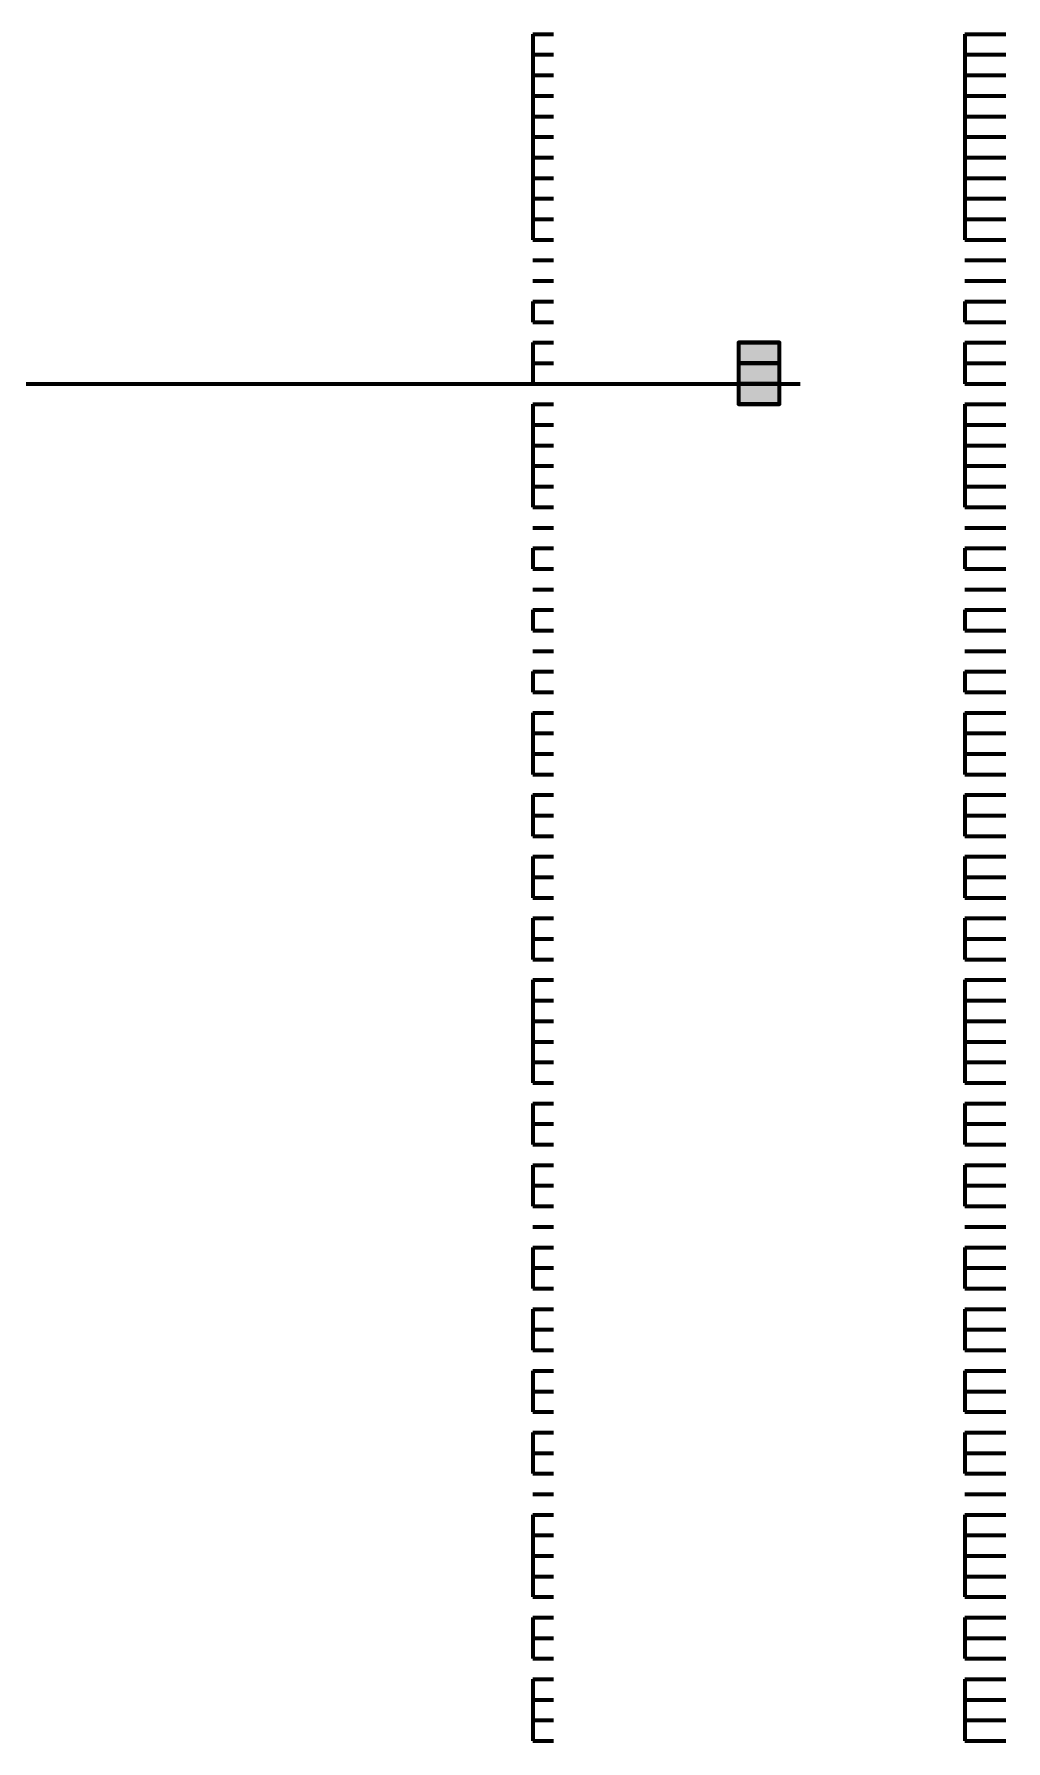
# Model space of a CAD drawing. Header units: inches. Extents: x 16 to 776, y 37 to 575.
# Drawn here: x 630.96 to 638.83, y 345.5 to 359.33 of the extents above; entities that cross this region are included whole.
import ezdxf

# ---------------------------------------------------------------- set-up
doc = ezdxf.new("R2010")
doc.units = ezdxf.units.IN
doc.header["$MEASUREMENT"] = 0
doc.layers.add('H', color=7, linetype='CONTINUOUS', lineweight=100)
doc.layers.add('P', color=250, linetype='CONTINUOUS', lineweight=100)

msp = doc.modelspace()

# ---------------------------------------------------------------- hatches: boundary and pattern name
at = {"layer": 'H', "linetype": 'Continuous'}
for points in [[(636.833, 356.833), (637, 356.833), (636.667, 356.833)], [(637, 356.833), (636.667, 356.833), (637, 356.667)], [(636.667, 356.833), (637, 356.667), (636.667, 356.667)], [(637, 356.667), (636.667, 356.667), (637, 356.5)], [(636.667, 356.667), (637, 356.5), (636.667, 356.5)], [(637, 356.5), (636.667, 356.5), (637, 356.333)], [(636.667, 356.5), (637, 356.333), (636.667, 356.333)], [(637, 356.333), (636.667, 356.333), (636.833, 356.333)]]:
    msp.add_hatch(color=0, dxfattribs=at).paths.add_polyline_path(points)

# ---------------------------------------------------------------- linework, layer by layer
at = {"layer": 'P', "color": 0, "linetype": 'Continuous'}
for points in [[(635, 359.333), (635, 359.333)], [(635, 359.333), (635.167, 359.333)], [(635, 359.333), (635, 359.333)], [(635, 359.333), (635, 359.333)], [(635, 359.333), (635.167, 359.333)], [(635, 359.333), (635.167, 359.333)], [(635, 359.333), (635, 359.333)], [(635, 359.333), (635, 359.167)], [(635, 359.333), (635.167, 359.333)], [(635, 359.333), (635, 359.333)], [(638.5, 359.333), (638.667, 359.333)], [(638.5, 359.333), (638.5, 359.333)], [(638.5, 359.333), (638.667, 359.333)], [(638.5, 359.333), (638.667, 359.333)], [(638.5, 359.333), (638.5, 359.167)], [(638.5, 359.333), (638.667, 359.333)], [(638.667, 359.333), (638.833, 359.333)], [(638.667, 359.333), (638.833, 359.333)], [(638.667, 359.333), (638.833, 359.333)], [(638.667, 359.333), (638.833, 359.333)], [(635, 359.167), (635, 359.167)], [(635, 359.167), (635.167, 359.167)], [(635, 359.167), (635, 359)], [(635, 359.167), (635.167, 359.167)], [(635, 359.167), (635, 359.167)], [(638.5, 359.167), (638.667, 359.167)], [(638.5, 359.167), (638.5, 359)], [(638.5, 359.167), (638.667, 359.167)], [(638.667, 359.167), (638.833, 359.167)], [(638.667, 359.167), (638.833, 359.167)], [(635, 359), (635, 359)], [(635, 359), (635.167, 359)], [(635, 359), (635, 359)], [(635, 359), (635.167, 359)], [(635, 359), (635.167, 359)], [(635, 359), (635, 359)], [(635, 359), (635, 358.833)], [(635, 359), (635.167, 359)], [(635, 359), (635, 359)], [(638.5, 359), (638.667, 359)], [(638.5, 359), (638.667, 359)], [(638.5, 359), (638.667, 359)], [(638.5, 359), (638.5, 358.833)], [(638.5, 359), (638.667, 359)], [(638.667, 359), (638.833, 359)], [(638.667, 359), (638.833, 359)], [(638.667, 359), (638.833, 359)], [(638.667, 359), (638.833, 359)], [(635, 358.833), (635, 358.833)], [(635, 358.833), (635.167, 358.833)], [(635, 358.833), (635, 358.667)], [(635, 358.833), (635.167, 358.833)], [(635, 358.833), (635, 358.833)], [(638.5, 358.833), (638.667, 358.833)], [(638.5, 358.833), (638.5, 358.667)], [(638.5, 358.833), (638.667, 358.833)], [(638.667, 358.833), (638.833, 358.833)], [(638.667, 358.833), (638.833, 358.833)], [(635, 358.667), (635, 358.667)], [(635, 358.667), (635.167, 358.667)], [(635, 358.667), (635, 358.5)], [(635, 358.667), (635.167, 358.667)], [(635, 358.667), (635, 358.667)], [(638.5, 358.667), (638.667, 358.667)], [(638.5, 358.667), (638.5, 358.5)], [(638.5, 358.667), (638.667, 358.667)], [(638.667, 358.667), (638.833, 358.667)], [(638.667, 358.667), (638.833, 358.667)], [(635, 358.5), (635, 358.5)], [(635, 358.5), (635.167, 358.5)], [(635, 358.5), (635, 358.5)], [(635, 358.5), (635.167, 358.5)], [(635, 358.5), (635.167, 358.5)], [(635, 358.5), (635, 358.5)], [(635, 358.5), (635, 358.333)], [(635, 358.5), (635.167, 358.5)], [(635, 358.5), (635, 358.5)], [(638.5, 358.5), (638.667, 358.5)], [(638.5, 358.5), (638.667, 358.5)], [(638.5, 358.5), (638.667, 358.5)], [(638.5, 358.5), (638.5, 358.333)], [(638.5, 358.5), (638.667, 358.5)], [(638.667, 358.5), (638.833, 358.5)], [(638.667, 358.5), (638.833, 358.5)], [(638.667, 358.5), (638.833, 358.5)], [(638.667, 358.5), (638.833, 358.5)], [(635, 358.333), (635, 358.333)], [(635, 358.333), (635.167, 358.333)], [(635, 358.333), (635, 358.167)], [(635, 358.333), (635.167, 358.333)], [(635, 358.333), (635, 358.333)], [(638.5, 358.333), (638.667, 358.333)], [(638.5, 358.333), (638.5, 358.167)], [(638.5, 358.333), (638.667, 358.333)], [(638.667, 358.333), (638.833, 358.333)], [(638.667, 358.333), (638.833, 358.333)], [(635, 358.167), (635, 358.167)], [(635, 358.167), (635.167, 358.167)], [(635, 358.167), (635, 358)], [(635, 358.167), (635.167, 358.167)], [(635, 358.167), (635, 358.167)], [(638.5, 358.167), (638.667, 358.167)], [(638.5, 358.167), (638.5, 358)], [(638.5, 358.167), (638.667, 358.167)], [(638.667, 358.167), (638.833, 358.167)], [(638.667, 358.167), (638.833, 358.167)], [(635, 358), (635, 358)], [(635, 358), (635.167, 358)], [(635, 358), (635, 358)], [(635, 358), (635.167, 358)], [(635, 358), (635.167, 358)], [(635, 358), (635, 358)], [(635, 358), (635, 357.833)], [(635, 358), (635.167, 358)], [(635, 358), (635, 358)], [(638.5, 358), (638.667, 358)], [(638.5, 358), (638.667, 358)], [(638.5, 358), (638.667, 358)], [(638.5, 358), (638.5, 357.833)], [(638.5, 358), (638.667, 358)], [(638.667, 358), (638.833, 358)], [(638.667, 358), (638.833, 358)], [(638.667, 358), (638.833, 358)], [(638.667, 358), (638.833, 358)], [(635, 357.833), (635, 357.833)], [(635, 357.833), (635.167, 357.833)], [(635, 357.833), (635, 357.667)], [(635, 357.833), (635.167, 357.833)], [(635, 357.833), (635, 357.833)], [(638.5, 357.833), (638.667, 357.833)], [(638.5, 357.833), (638.5, 357.667)], [(638.5, 357.833), (638.667, 357.833)], [(638.667, 357.833), (638.833, 357.833)], [(638.667, 357.833), (638.833, 357.833)], [(635, 357.667), (635, 357.667)], [(635, 357.667), (635.167, 357.667)], [(635, 357.667), (635, 357.667)], [(635, 357.667), (635, 357.667)], [(635, 357.667), (635.167, 357.667)], [(635, 357.667), (635.167, 357.667)], [(635, 357.667), (635, 357.667)], [(635, 357.667), (635.167, 357.667)], [(635, 357.667), (635, 357.667)], [(635, 357.667), (635.167, 357.667)], [(635, 357.667), (635, 357.667)], [(638.5, 357.667), (638.667, 357.667)], [(638.5, 357.667), (638.5, 357.667)], [(638.5, 357.667), (638.667, 357.667)], [(638.5, 357.667), (638.667, 357.667)], [(638.5, 357.667), (638.667, 357.667)], [(638.5, 357.667), (638.667, 357.667)], [(638.667, 357.667), (638.833, 357.667)], [(638.667, 357.667), (638.833, 357.667)], [(638.667, 357.667), (638.833, 357.667)], [(638.667, 357.667), (638.833, 357.667)], [(638.667, 357.667), (638.833, 357.667)], [(635, 357.5), (635, 357.5)], [(635, 357.5), (635.167, 357.5)], [(635, 357.5), (635, 357.5)], [(635, 357.5), (635.167, 357.5)], [(635, 357.5), (635.167, 357.5)], [(635, 357.5), (635, 357.5)], [(635, 357.5), (635.167, 357.5)], [(635, 357.5), (635, 357.5)], [(638.5, 357.5), (638.667, 357.5)], [(638.5, 357.5), (638.667, 357.5)], [(638.5, 357.5), (638.667, 357.5)], [(638.5, 357.5), (638.667, 357.5)], [(638.667, 357.5), (638.833, 357.5)], [(638.667, 357.5), (638.833, 357.5)], [(638.667, 357.5), (638.833, 357.5)], [(638.667, 357.5), (638.833, 357.5)], [(635, 357.333), (635, 357.333)], [(635, 357.333), (635.167, 357.333)], [(635, 357.333), (635, 357.333)], [(635, 357.333), (635.167, 357.333)], [(635, 357.333), (635.167, 357.333)], [(635, 357.333), (635, 357.333)], [(638.5, 357.333), (638.667, 357.333)], [(638.5, 357.333), (638.667, 357.333)], [(638.5, 357.333), (638.667, 357.333)], [(638.667, 357.333), (638.833, 357.333)], [(638.667, 357.333), (638.833, 357.333)], [(638.667, 357.333), (638.833, 357.333)], [(635, 357.167), (635, 357.167)], [(635, 357.167), (635.167, 357.167)], [(635, 357.167), (635, 357.167)], [(635, 357.167), (635, 357.167)], [(635, 357.167), (635.167, 357.167)], [(635, 357.167), (635.167, 357.167)], [(635, 357.167), (635, 357.167)], [(635, 357.167), (635, 357)], [(635, 357.167), (635.167, 357.167)], [(635, 357.167), (635, 357.167)], [(638.5, 357.167), (638.667, 357.167)], [(638.5, 357.167), (638.5, 357.167)], [(638.5, 357.167), (638.667, 357.167)], [(638.5, 357.167), (638.667, 357.167)], [(638.5, 357.167), (638.5, 357)], [(638.5, 357.167), (638.667, 357.167)], [(638.667, 357.167), (638.833, 357.167)], [(638.667, 357.167), (638.833, 357.167)], [(638.667, 357.167), (638.833, 357.167)], [(638.667, 357.167), (638.833, 357.167)], [(635, 357), (635, 357)], [(635, 357), (635.167, 357)], [(635, 357), (635.167, 357)], [(635, 357), (635, 357)], [(638.5, 357), (638.667, 357)], [(638.5, 357), (638.667, 357)], [(638.667, 357), (638.833, 357)], [(638.667, 357), (638.833, 357)], [(635, 356.833), (635, 356.833)], [(635, 356.833), (635.167, 356.833)], [(635, 356.833), (635, 356.833)], [(635, 356.833), (635, 356.833)], [(635, 356.833), (635.167, 356.833)], [(635, 356.833), (635.167, 356.833)], [(635, 356.833), (635, 356.833)], [(635, 356.833), (635, 356.667)], [(635, 356.833), (635.167, 356.833)], [(635, 356.833), (635, 356.833)], [(637, 356.833), (636.833, 356.833), (636.667, 356.833), (637, 356.833), (637, 356.833)], [(637, 356.833), (636.667, 356.833), (636.667, 356.833), (637, 356.833), (637, 356.833)], [(637, 356.833), (636.667, 356.833), (636.667, 356.833), (637, 356.833), (637, 356.833)], [(637, 356.833), (636.667, 356.833), (636.667, 356.667), (637, 356.667), (637, 356.833)], [(637, 356.833), (636.833, 356.833), (636.667, 356.833)], [(636.833, 356.833), (637, 356.833), (636.833, 356.833), (636.833, 356.833)], [(637, 356.5), (637, 356.667), (637, 356.833)], [(638.5, 356.833), (638.667, 356.833)], [(638.5, 356.833), (638.5, 356.833)], [(638.5, 356.833), (638.667, 356.833)], [(638.5, 356.833), (638.667, 356.833)], [(638.5, 356.833), (638.5, 356.667)], [(638.5, 356.833), (638.667, 356.833)], [(638.667, 356.833), (638.833, 356.833)], [(638.667, 356.833), (638.833, 356.833)], [(638.667, 356.833), (638.833, 356.833)], [(638.667, 356.833), (638.833, 356.833)], [(635, 356.667), (635, 356.667)], [(635, 356.667), (635.167, 356.667)], [(635, 356.667), (635, 356.5)], [(635, 356.667), (635.167, 356.667)], [(635, 356.667), (635, 356.667)], [(637, 356.667), (636.667, 356.667), (636.667, 356.667), (637, 356.667), (637, 356.667)], [(637, 356.667), (636.667, 356.667), (636.667, 356.5), (637, 356.5), (637, 356.667)], [(636.667, 356.667), (636.667, 356.5), (636.667, 356.333)], [(638.5, 356.667), (638.667, 356.667)], [(638.5, 356.667), (638.5, 356.5)], [(638.5, 356.667), (638.667, 356.667)], [(638.667, 356.667), (638.833, 356.667)], [(638.667, 356.667), (638.833, 356.667)], [(615.5, 356.5), (636.833, 356.5)], [(635, 356.5), (635, 356.5)], [(635, 356.5), (635.167, 356.5)], [(635, 356.5), (635.167, 356.5)], [(635, 356.5), (635, 356.5)], [(637, 356.5), (636.667, 356.5), (636.667, 356.5), (637, 356.5), (637, 356.5)], [(637, 356.5), (636.667, 356.5), (636.667, 356.333), (637, 356.333), (637, 356.5)], [(637, 356.5), (637.167, 356.5)], [(638.5, 356.5), (638.667, 356.5)], [(638.5, 356.5), (638.667, 356.5)], [(638.667, 356.5), (638.833, 356.5)], [(638.667, 356.5), (638.833, 356.5)], [(635, 356.333), (635, 356.333)], [(635, 356.333), (635.167, 356.333)], [(635, 356.333), (635, 356.333)], [(635, 356.333), (635, 356.333)], [(635, 356.333), (635.167, 356.333)], [(635, 356.333), (635.167, 356.333)], [(635, 356.333), (635, 356.333)], [(635, 356.333), (635, 356.167)], [(635, 356.333), (635.167, 356.333)], [(635, 356.333), (635, 356.333)], [(637, 356.333), (636.667, 356.333), (636.667, 356.333), (637, 356.333), (637, 356.333)], [(637, 356.333), (636.667, 356.333), (636.667, 356.333), (637, 356.333), (637, 356.333)], [(637, 356.333), (636.667, 356.333), (636.667, 356.333), (637, 356.333), (637, 356.333)], [(637, 356.333), (636.667, 356.333), (636.667, 356.333), (637, 356.333), (637, 356.333)], [(637, 356.333), (636.667, 356.333), (636.667, 356.333), (637, 356.333), (637, 356.333)], [(637, 356.333), (636.667, 356.333), (636.667, 356.333), (637, 356.333), (637, 356.333)], [(637, 356.333), (636.667, 356.333), (636.833, 356.333), (636.833, 356.333), (637, 356.333)], [(636.667, 356.333), (636.667, 356.333), (636.833, 356.333)], [(637, 356.333), (637, 356.333), (637, 356.333)], [(638.5, 356.333), (638.667, 356.333)], [(638.5, 356.333), (638.5, 356.333)], [(638.5, 356.333), (638.667, 356.333)], [(638.5, 356.333), (638.667, 356.333)], [(638.5, 356.333), (638.5, 356.167)], [(638.5, 356.333), (638.667, 356.333)], [(638.667, 356.333), (638.833, 356.333)], [(638.667, 356.333), (638.833, 356.333)], [(638.667, 356.333), (638.833, 356.333)], [(638.667, 356.333), (638.833, 356.333)], [(635, 356.167), (635, 356.167)], [(635, 356.167), (635.167, 356.167)], [(635, 356.167), (635, 356)], [(635, 356.167), (635.167, 356.167)], [(635, 356.167), (635, 356.167)], [(638.5, 356.167), (638.667, 356.167)], [(638.5, 356.167), (638.5, 356)], [(638.5, 356.167), (638.667, 356.167)], [(638.667, 356.167), (638.833, 356.167)], [(638.667, 356.167), (638.833, 356.167)], [(635, 356), (635, 356)], [(635, 356), (635.167, 356)], [(635, 356), (635, 356)], [(635, 356), (635.167, 356)], [(635, 356), (635.167, 356)], [(635, 356), (635, 356)], [(635, 356), (635, 355.833)], [(635, 356), (635.167, 356)], [(635, 356), (635, 356)], [(638.5, 356), (638.667, 356)], [(638.5, 356), (638.667, 356)], [(638.5, 356), (638.667, 356)], [(638.5, 356), (638.5, 355.833)], [(638.5, 356), (638.667, 356)], [(638.667, 356), (638.833, 356)], [(638.667, 356), (638.833, 356)], [(638.667, 356), (638.833, 356)], [(638.667, 356), (638.833, 356)], [(635, 355.833), (635, 355.833)], [(635, 355.833), (635.167, 355.833)], [(635, 355.833), (635, 355.667)], [(635, 355.833), (635.167, 355.833)], [(635, 355.833), (635, 355.833)], [(638.5, 355.833), (638.667, 355.833)], [(638.5, 355.833), (638.5, 355.667)], [(638.5, 355.833), (638.667, 355.833)], [(638.667, 355.833), (638.833, 355.833)], [(638.667, 355.833), (638.833, 355.833)], [(635, 355.667), (635, 355.667)], [(635, 355.667), (635.167, 355.667)], [(635, 355.667), (635, 355.5)], [(635, 355.667), (635.167, 355.667)], [(635, 355.667), (635, 355.667)], [(638.5, 355.667), (638.667, 355.667)], [(638.5, 355.667), (638.5, 355.5)], [(638.5, 355.667), (638.667, 355.667)], [(638.667, 355.667), (638.833, 355.667)], [(638.667, 355.667), (638.833, 355.667)], [(635, 355.5), (635, 355.5)], [(635, 355.5), (635.167, 355.5)], [(635, 355.5), (635, 355.5)], [(635, 355.5), (635, 355.5)], [(635, 355.5), (635.167, 355.5)], [(635, 355.5), (635.167, 355.5)], [(635, 355.5), (635, 355.5)], [(635, 355.5), (635.167, 355.5)], [(635, 355.5), (635, 355.5)], [(635, 355.5), (635.167, 355.5)], [(635, 355.5), (635, 355.5)], [(638.5, 355.5), (638.667, 355.5)], [(638.5, 355.5), (638.5, 355.5)], [(638.5, 355.5), (638.667, 355.5)], [(638.5, 355.5), (638.667, 355.5)], [(638.5, 355.5), (638.667, 355.5)], [(638.5, 355.5), (638.667, 355.5)], [(638.667, 355.5), (638.833, 355.5)], [(638.667, 355.5), (638.833, 355.5)], [(638.667, 355.5), (638.833, 355.5)], [(638.667, 355.5), (638.833, 355.5)], [(638.667, 355.5), (638.833, 355.5)], [(635, 355.333), (635, 355.333)], [(635, 355.333), (635.167, 355.333)], [(635, 355.333), (635, 355.333)], [(635, 355.333), (635.167, 355.333)], [(635, 355.333), (635.167, 355.333)], [(635, 355.333), (635, 355.333)], [(638.5, 355.333), (638.667, 355.333)], [(638.5, 355.333), (638.667, 355.333)], [(638.5, 355.333), (638.667, 355.333)], [(638.667, 355.333), (638.833, 355.333)], [(638.667, 355.333), (638.833, 355.333)], [(638.667, 355.333), (638.833, 355.333)], [(635, 355.167), (635, 355.167)], [(635, 355.167), (635.167, 355.167)], [(635, 355.167), (635, 355)], [(635, 355.167), (635.167, 355.167)], [(635, 355.167), (635, 355.167)], [(638.5, 355.167), (638.667, 355.167)], [(638.5, 355.167), (638.5, 355)], [(638.5, 355.167), (638.667, 355.167)], [(638.667, 355.167), (638.833, 355.167)], [(638.667, 355.167), (638.833, 355.167)], [(635, 355), (635, 355)], [(635, 355), (635.167, 355)], [(635, 355), (635, 355)], [(635, 355), (635, 355)], [(635, 355), (635.167, 355)], [(635, 355), (635.167, 355)], [(635, 355), (635, 355)], [(635, 355), (635.167, 355)], [(635, 355), (635, 355)], [(635, 355), (635.167, 355)], [(635, 355), (635, 355)], [(638.5, 355), (638.667, 355)], [(638.5, 355), (638.5, 355)], [(638.5, 355), (638.667, 355)], [(638.5, 355), (638.667, 355)], [(638.5, 355), (638.667, 355)], [(638.5, 355), (638.667, 355)], [(638.667, 355), (638.833, 355)], [(638.667, 355), (638.833, 355)], [(638.667, 355), (638.833, 355)], [(638.667, 355), (638.833, 355)], [(638.667, 355), (638.833, 355)], [(635, 354.833), (635, 354.833)], [(635, 354.833), (635.167, 354.833)], [(635, 354.833), (635, 354.833)], [(635, 354.833), (635.167, 354.833)], [(635, 354.833), (635.167, 354.833)], [(635, 354.833), (635, 354.833)], [(638.5, 354.833), (638.667, 354.833)], [(638.5, 354.833), (638.667, 354.833)], [(638.5, 354.833), (638.667, 354.833)], [(638.667, 354.833), (638.833, 354.833)], [(638.667, 354.833), (638.833, 354.833)], [(638.667, 354.833), (638.833, 354.833)], [(635, 354.667), (635, 354.667)], [(635, 354.667), (635.167, 354.667)], [(635, 354.667), (635, 354.667)], [(635, 354.667), (635, 354.667)], [(635, 354.667), (635.167, 354.667)], [(635, 354.667), (635.167, 354.667)], [(635, 354.667), (635, 354.667)], [(635, 354.667), (635, 354.5)], [(635, 354.667), (635.167, 354.667)], [(635, 354.667), (635, 354.667)], [(638.5, 354.667), (638.667, 354.667)], [(638.5, 354.667), (638.5, 354.667)], [(638.5, 354.667), (638.667, 354.667)], [(638.5, 354.667), (638.667, 354.667)], [(638.5, 354.667), (638.5, 354.5)], [(638.5, 354.667), (638.667, 354.667)], [(638.667, 354.667), (638.833, 354.667)], [(638.667, 354.667), (638.833, 354.667)], [(638.667, 354.667), (638.833, 354.667)], [(638.667, 354.667), (638.833, 354.667)], [(635, 354.5), (635, 354.5)], [(635, 354.5), (635.167, 354.5)], [(635, 354.5), (635.167, 354.5)], [(635, 354.5), (635, 354.5)], [(635, 354.5), (635.167, 354.5)], [(635, 354.5), (635, 354.5)], [(638.5, 354.5), (638.667, 354.5)], [(638.5, 354.5), (638.667, 354.5)], [(638.5, 354.5), (638.667, 354.5)], [(638.667, 354.5), (638.833, 354.5)], [(638.667, 354.5), (638.833, 354.5)], [(638.667, 354.5), (638.833, 354.5)], [(635, 354.333), (635, 354.333)], [(635, 354.333), (635.167, 354.333)], [(635, 354.333), (635, 354.333)], [(635, 354.333), (635.167, 354.333)], [(635, 354.333), (635.167, 354.333)], [(635, 354.333), (635, 354.333)], [(638.5, 354.333), (638.667, 354.333)], [(638.5, 354.333), (638.667, 354.333)], [(638.5, 354.333), (638.667, 354.333)], [(638.667, 354.333), (638.833, 354.333)], [(638.667, 354.333), (638.833, 354.333)], [(638.667, 354.333), (638.833, 354.333)], [(635, 354.167), (635, 354.167)], [(635, 354.167), (635.167, 354.167)], [(635, 354.167), (635, 354.167)], [(635, 354.167), (635, 354.167)], [(635, 354.167), (635.167, 354.167)], [(635, 354.167), (635.167, 354.167)], [(635, 354.167), (635, 354.167)], [(635, 354.167), (635, 354)], [(635, 354.167), (635.167, 354.167)], [(635, 354.167), (635, 354.167)], [(638.5, 354.167), (638.667, 354.167)], [(638.5, 354.167), (638.5, 354.167)], [(638.5, 354.167), (638.667, 354.167)], [(638.5, 354.167), (638.667, 354.167)], [(638.5, 354.167), (638.5, 354)], [(638.5, 354.167), (638.667, 354.167)], [(638.667, 354.167), (638.833, 354.167)], [(638.667, 354.167), (638.833, 354.167)], [(638.667, 354.167), (638.833, 354.167)], [(638.667, 354.167), (638.833, 354.167)], [(635, 354), (635, 354)], [(635, 354), (635.167, 354)], [(635, 354), (635.167, 354)], [(635, 354), (635, 354)], [(635, 354), (635.167, 354)], [(635, 354), (635, 354)], [(638.5, 354), (638.667, 354)], [(638.5, 354), (638.667, 354)], [(638.5, 354), (638.667, 354)], [(638.667, 354), (638.833, 354)], [(638.667, 354), (638.833, 354)], [(638.667, 354), (638.833, 354)], [(635, 353.833), (635, 353.833)], [(635, 353.833), (635.167, 353.833)], [(635, 353.833), (635, 353.833)], [(635, 353.833), (635.167, 353.833)], [(635, 353.833), (635, 353.833)], [(635, 353.833), (635.167, 353.833)], [(635, 353.833), (635.167, 353.833)], [(635, 353.833), (635, 353.833)], [(635, 353.833), (635, 353.667)], [(635, 353.833), (635.167, 353.833)], [(635, 353.833), (635, 353.833)], [(638.5, 353.833), (638.667, 353.833)], [(638.5, 353.833), (638.667, 353.833)], [(638.5, 353.833), (638.667, 353.833)], [(638.5, 353.833), (638.667, 353.833)], [(638.5, 353.833), (638.5, 353.667)], [(638.5, 353.833), (638.667, 353.833)], [(638.667, 353.833), (638.833, 353.833)], [(638.667, 353.833), (638.833, 353.833)], [(638.667, 353.833), (638.833, 353.833)], [(638.667, 353.833), (638.833, 353.833)], [(638.667, 353.833), (638.833, 353.833)], [(635, 353.667), (635, 353.667)], [(635, 353.667), (635.167, 353.667)], [(635, 353.667), (635, 353.5)], [(635, 353.667), (635.167, 353.667)], [(635, 353.667), (635, 353.667)], [(638.5, 353.667), (638.667, 353.667)], [(638.5, 353.667), (638.5, 353.5)], [(638.5, 353.667), (638.667, 353.667)], [(638.667, 353.667), (638.833, 353.667)], [(638.667, 353.667), (638.833, 353.667)], [(635, 353.5), (635, 353.5)], [(635, 353.5), (635.167, 353.5)], [(635, 353.5), (635, 353.333)], [(635, 353.5), (635.167, 353.5)], [(635, 353.5), (635, 353.5)], [(638.5, 353.5), (638.667, 353.5)], [(638.5, 353.5), (638.5, 353.333)], [(638.5, 353.5), (638.667, 353.5)], [(638.667, 353.5), (638.833, 353.5)], [(638.667, 353.5), (638.833, 353.5)], [(635, 353.333), (635, 353.333)], [(635, 353.333), (635.167, 353.333)], [(635, 353.333), (635, 353.333)], [(635, 353.333), (635, 353.333)], [(635, 353.333), (635.167, 353.333)], [(635, 353.333), (635.167, 353.333)], [(635, 353.333), (635, 353.333)], [(635, 353.333), (635.167, 353.333)], [(635, 353.333), (635, 353.333)], [(638.5, 353.333), (638.667, 353.333)], [(638.5, 353.333), (638.5, 353.333)], [(638.5, 353.333), (638.667, 353.333)], [(638.5, 353.333), (638.667, 353.333)], [(638.5, 353.333), (638.667, 353.333)], [(638.667, 353.333), (638.833, 353.333)], [(638.667, 353.333), (638.833, 353.333)], [(638.667, 353.333), (638.833, 353.333)], [(638.667, 353.333), (638.833, 353.333)], [(635, 353.167), (635, 353.167)], [(635, 353.167), (635.167, 353.167)], [(635, 353.167), (635, 353)], [(635, 353.167), (635.167, 353.167)], [(635, 353.167), (635, 353.167)], [(638.5, 353.167), (638.667, 353.167)], [(638.5, 353.167), (638.5, 353)], [(638.5, 353.167), (638.667, 353.167)], [(638.667, 353.167), (638.833, 353.167)], [(638.667, 353.167), (638.833, 353.167)], [(635, 353), (635, 353)], [(635, 353), (635.167, 353)], [(635, 353), (635, 353)], [(635, 353), (635, 353)], [(635, 353), (635.167, 353)], [(635, 353), (635.167, 353)], [(635, 353), (635, 353)], [(635, 353), (635, 352.833)], [(635, 353), (635.167, 353)], [(635, 353), (635, 353)], [(638.5, 353), (638.667, 353)], [(638.5, 353), (638.5, 353)], [(638.5, 353), (638.667, 353)], [(638.5, 353), (638.667, 353)], [(638.5, 353), (638.5, 352.833)], [(638.5, 353), (638.667, 353)], [(638.667, 353), (638.833, 353)], [(638.667, 353), (638.833, 353)], [(638.667, 353), (638.833, 353)], [(638.667, 353), (638.833, 353)], [(635, 352.833), (635, 352.833)], [(635, 352.833), (635.167, 352.833)], [(635, 352.833), (635.167, 352.833)], [(635, 352.833), (635, 352.833)], [(638.5, 352.833), (638.667, 352.833)], [(638.5, 352.833), (638.667, 352.833)], [(638.667, 352.833), (638.833, 352.833)], [(638.667, 352.833), (638.833, 352.833)], [(635, 352.667), (635, 352.667)], [(635, 352.667), (635.167, 352.667)], [(635, 352.667), (635, 352.5)], [(635, 352.667), (635.167, 352.667)], [(635, 352.667), (635, 352.667)], [(638.5, 352.667), (638.667, 352.667)], [(638.5, 352.667), (638.5, 352.5)], [(638.5, 352.667), (638.667, 352.667)], [(638.667, 352.667), (638.833, 352.667)], [(638.667, 352.667), (638.833, 352.667)], [(635, 352.5), (635, 352.5)], [(635, 352.5), (635.167, 352.5)], [(635, 352.5), (635, 352.5)], [(635, 352.5), (635, 352.5)], [(635, 352.5), (635.167, 352.5)], [(635, 352.5), (635.167, 352.5)], [(635, 352.5), (635, 352.5)], [(635, 352.5), (635, 352.333)], [(635, 352.5), (635.167, 352.5)], [(635, 352.5), (635, 352.5)], [(638.5, 352.5), (638.667, 352.5)], [(638.5, 352.5), (638.5, 352.5)], [(638.5, 352.5), (638.667, 352.5)], [(638.5, 352.5), (638.667, 352.5)], [(638.5, 352.5), (638.5, 352.333)], [(638.5, 352.5), (638.667, 352.5)], [(638.667, 352.5), (638.833, 352.5)], [(638.667, 352.5), (638.833, 352.5)], [(638.667, 352.5), (638.833, 352.5)], [(638.667, 352.5), (638.833, 352.5)], [(635, 352.333), (635, 352.333)], [(635, 352.333), (635.167, 352.333)], [(635, 352.333), (635.167, 352.333)], [(635, 352.333), (635, 352.333)], [(638.5, 352.333), (638.667, 352.333)], [(638.5, 352.333), (638.667, 352.333)], [(638.667, 352.333), (638.833, 352.333)], [(638.667, 352.333), (638.833, 352.333)], [(635, 352.167), (635, 352.167)], [(635, 352.167), (635.167, 352.167)], [(635, 352.167), (635, 352)], [(635, 352.167), (635.167, 352.167)], [(635, 352.167), (635, 352.167)], [(638.5, 352.167), (638.667, 352.167)], [(638.5, 352.167), (638.5, 352)], [(638.5, 352.167), (638.667, 352.167)], [(638.667, 352.167), (638.833, 352.167)], [(638.667, 352.167), (638.833, 352.167)], [(635, 352), (635, 352)], [(635, 352), (635.167, 352)], [(635, 352), (635, 352)], [(635, 352), (635, 352)], [(635, 352), (635.167, 352)], [(635, 352), (635.167, 352)], [(635, 352), (635, 352)], [(635, 352), (635, 351.833)], [(635, 352), (635.167, 352)], [(635, 352), (635, 352)], [(638.5, 352), (638.667, 352)], [(638.5, 352), (638.5, 352)], [(638.5, 352), (638.667, 352)], [(638.5, 352), (638.667, 352)], [(638.5, 352), (638.5, 351.833)], [(638.5, 352), (638.667, 352)], [(638.667, 352), (638.833, 352)], [(638.667, 352), (638.833, 352)], [(638.667, 352), (638.833, 352)], [(638.667, 352), (638.833, 352)], [(635, 351.833), (635, 351.833)], [(635, 351.833), (635.167, 351.833)], [(635, 351.833), (635.167, 351.833)], [(635, 351.833), (635, 351.833)], [(638.5, 351.833), (638.667, 351.833)], [(638.5, 351.833), (638.667, 351.833)], [(638.667, 351.833), (638.833, 351.833)], [(638.667, 351.833), (638.833, 351.833)], [(635, 351.667), (635, 351.667)], [(635, 351.667), (635.167, 351.667)], [(635, 351.667), (635, 351.667)], [(635, 351.667), (635, 351.667)], [(635, 351.667), (635.167, 351.667)], [(635, 351.667), (635.167, 351.667)], [(635, 351.667), (635, 351.667)], [(635, 351.667), (635, 351.5)], [(635, 351.667), (635.167, 351.667)], [(635, 351.667), (635, 351.667)], [(638.5, 351.667), (638.667, 351.667)], [(638.5, 351.667), (638.5, 351.667)], [(638.5, 351.667), (638.667, 351.667)], [(638.5, 351.667), (638.667, 351.667)], [(638.5, 351.667), (638.5, 351.5)], [(638.5, 351.667), (638.667, 351.667)], [(638.667, 351.667), (638.833, 351.667)], [(638.667, 351.667), (638.833, 351.667)], [(638.667, 351.667), (638.833, 351.667)], [(638.667, 351.667), (638.833, 351.667)], [(635, 351.5), (635, 351.5)], [(635, 351.5), (635.167, 351.5)], [(635, 351.5), (635, 351.333)], [(635, 351.5), (635.167, 351.5)], [(635, 351.5), (635, 351.5)], [(638.5, 351.5), (638.667, 351.5)], [(638.5, 351.5), (638.5, 351.333)], [(638.5, 351.5), (638.667, 351.5)], [(638.667, 351.5), (638.833, 351.5)], [(638.667, 351.5), (638.833, 351.5)], [(635, 351.333), (635, 351.333)], [(635, 351.333), (635.167, 351.333)], [(635, 351.333), (635, 351.167)], [(635, 351.333), (635.167, 351.333)], [(635, 351.333), (635, 351.333)], [(638.5, 351.333), (638.667, 351.333)], [(638.5, 351.333), (638.5, 351.167)], [(638.5, 351.333), (638.667, 351.333)], [(638.667, 351.333), (638.833, 351.333)], [(638.667, 351.333), (638.833, 351.333)], [(635, 351.167), (635, 351.167)], [(635, 351.167), (635.167, 351.167)], [(635, 351.167), (635, 351.167)], [(635, 351.167), (635.167, 351.167)], [(635, 351.167), (635.167, 351.167)], [(635, 351.167), (635, 351.167)], [(635, 351.167), (635, 351)], [(635, 351.167), (635.167, 351.167)], [(635, 351.167), (635, 351.167)], [(638.5, 351.167), (638.667, 351.167)], [(638.5, 351.167), (638.667, 351.167)], [(638.5, 351.167), (638.667, 351.167)], [(638.5, 351.167), (638.5, 351)], [(638.5, 351.167), (638.667, 351.167)], [(638.667, 351.167), (638.833, 351.167)], [(638.667, 351.167), (638.833, 351.167)], [(638.667, 351.167), (638.833, 351.167)], [(638.667, 351.167), (638.833, 351.167)], [(635, 351), (635, 351)], [(635, 351), (635.167, 351)], [(635, 351), (635, 350.833)], [(635, 351), (635.167, 351)], [(635, 351), (635, 351)], [(638.5, 351), (638.667, 351)], [(638.5, 351), (638.5, 350.833)], [(638.5, 351), (638.667, 351)], [(638.667, 351), (638.833, 351)], [(638.667, 351), (638.833, 351)], [(635, 350.833), (635, 350.833)], [(635, 350.833), (635.167, 350.833)], [(635, 350.833), (635, 350.833)], [(635, 350.833), (635, 350.833)], [(635, 350.833), (635.167, 350.833)], [(635, 350.833), (635.167, 350.833)], [(635, 350.833), (635, 350.833)], [(635, 350.833), (635.167, 350.833)], [(635, 350.833), (635, 350.833)], [(638.5, 350.833), (638.667, 350.833)], [(638.5, 350.833), (638.5, 350.833)], [(638.5, 350.833), (638.667, 350.833)], [(638.5, 350.833), (638.667, 350.833)], [(638.5, 350.833), (638.667, 350.833)], [(638.667, 350.833), (638.833, 350.833)], [(638.667, 350.833), (638.833, 350.833)], [(638.667, 350.833), (638.833, 350.833)], [(638.667, 350.833), (638.833, 350.833)], [(635, 350.667), (635, 350.667)], [(635, 350.667), (635.167, 350.667)], [(635, 350.667), (635, 350.5)], [(635, 350.667), (635.167, 350.667)], [(635, 350.667), (635, 350.667)], [(638.5, 350.667), (638.667, 350.667)], [(638.5, 350.667), (638.5, 350.5)], [(638.5, 350.667), (638.667, 350.667)], [(638.667, 350.667), (638.833, 350.667)], [(638.667, 350.667), (638.833, 350.667)], [(635, 350.5), (635, 350.5)], [(635, 350.5), (635.167, 350.5)], [(635, 350.5), (635, 350.333)], [(635, 350.5), (635.167, 350.5)], [(635, 350.5), (635, 350.5)], [(638.5, 350.5), (638.667, 350.5)], [(638.5, 350.5), (638.5, 350.333)], [(638.5, 350.5), (638.667, 350.5)], [(638.667, 350.5), (638.833, 350.5)], [(638.667, 350.5), (638.833, 350.5)], [(635, 350.333), (635, 350.333)], [(635, 350.333), (635.167, 350.333)], [(635, 350.333), (635, 350.333)], [(635, 350.333), (635, 350.333)], [(635, 350.333), (635.167, 350.333)], [(635, 350.333), (635.167, 350.333)], [(635, 350.333), (635, 350.333)], [(635, 350.333), (635.167, 350.333)], [(635, 350.333), (635, 350.333)], [(638.5, 350.333), (638.667, 350.333)], [(638.5, 350.333), (638.5, 350.333)], [(638.5, 350.333), (638.667, 350.333)], [(638.5, 350.333), (638.667, 350.333)], [(638.5, 350.333), (638.667, 350.333)], [(638.667, 350.333), (638.833, 350.333)], [(638.667, 350.333), (638.833, 350.333)], [(638.667, 350.333), (638.833, 350.333)], [(638.667, 350.333), (638.833, 350.333)], [(635, 350.167), (635, 350.167)], [(635, 350.167), (635.167, 350.167)], [(635, 350.167), (635, 350)], [(635, 350.167), (635.167, 350.167)], [(635, 350.167), (635, 350.167)], [(638.5, 350.167), (638.667, 350.167)], [(638.5, 350.167), (638.5, 350)], [(638.5, 350.167), (638.667, 350.167)], [(638.667, 350.167), (638.833, 350.167)], [(638.667, 350.167), (638.833, 350.167)], [(635, 350), (635, 350)], [(635, 350), (635.167, 350)], [(635, 350), (635, 350)], [(635, 350), (635, 350)], [(635, 350), (635.167, 350)], [(635, 350), (635.167, 350)], [(635, 350), (635, 350)], [(635, 350), (635, 349.833)], [(635, 350), (635.167, 350)], [(635, 350), (635, 350)], [(638.5, 350), (638.667, 350)], [(638.5, 350), (638.5, 350)], [(638.5, 350), (638.667, 350)], [(638.5, 350), (638.667, 350)], [(638.5, 350), (638.5, 349.833)], [(638.5, 350), (638.667, 350)], [(638.667, 350), (638.833, 350)], [(638.667, 350), (638.833, 350)], [(638.667, 350), (638.833, 350)], [(638.667, 350), (638.833, 350)], [(635, 349.833), (635, 349.833)], [(635, 349.833), (635.167, 349.833)], [(635, 349.833), (635.167, 349.833)], [(635, 349.833), (635, 349.833)], [(635, 349.833), (635.167, 349.833)], [(635, 349.833), (635, 349.833)], [(638.5, 349.833), (638.667, 349.833)], [(638.5, 349.833), (638.667, 349.833)], [(638.5, 349.833), (638.667, 349.833)], [(638.667, 349.833), (638.833, 349.833)], [(638.667, 349.833), (638.833, 349.833)], [(638.667, 349.833), (638.833, 349.833)], [(635, 349.667), (635, 349.667)], [(635, 349.667), (635.167, 349.667)], [(635, 349.667), (635, 349.667)], [(635, 349.667), (635.167, 349.667)], [(635, 349.667), (635.167, 349.667)], [(635, 349.667), (635, 349.667)], [(638.5, 349.667), (638.667, 349.667)], [(638.5, 349.667), (638.667, 349.667)], [(638.5, 349.667), (638.667, 349.667)], [(638.667, 349.667), (638.833, 349.667)], [(638.667, 349.667), (638.833, 349.667)], [(638.667, 349.667), (638.833, 349.667)], [(635, 349.5), (635, 349.5)], [(635, 349.5), (635.167, 349.5)], [(635, 349.5), (635, 349.5)], [(635, 349.5), (635, 349.5)], [(635, 349.5), (635.167, 349.5)], [(635, 349.5), (635.167, 349.5)], [(635, 349.5), (635, 349.5)], [(635, 349.5), (635, 349.333)], [(635, 349.5), (635.167, 349.5)], [(635, 349.5), (635, 349.5)], [(638.5, 349.5), (638.667, 349.5)], [(638.5, 349.5), (638.5, 349.5)], [(638.5, 349.5), (638.667, 349.5)], [(638.5, 349.5), (638.667, 349.5)], [(638.5, 349.5), (638.5, 349.333)], [(638.5, 349.5), (638.667, 349.5)], [(638.667, 349.5), (638.833, 349.5)], [(638.667, 349.5), (638.833, 349.5)], [(638.667, 349.5), (638.833, 349.5)], [(638.667, 349.5), (638.833, 349.5)], [(635, 349.333), (635, 349.333)], [(635, 349.333), (635.167, 349.333)], [(635, 349.333), (635, 349.167)], [(635, 349.333), (635.167, 349.333)], [(635, 349.333), (635, 349.333)], [(638.5, 349.333), (638.667, 349.333)], [(638.5, 349.333), (638.5, 349.167)], [(638.5, 349.333), (638.667, 349.333)], [(638.667, 349.333), (638.833, 349.333)], [(638.667, 349.333), (638.833, 349.333)], [(635, 349.167), (635, 349.167)], [(635, 349.167), (635.167, 349.167)], [(635, 349.167), (635.167, 349.167)], [(635, 349.167), (635, 349.167)], [(635, 349.167), (635.167, 349.167)], [(635, 349.167), (635, 349.167)], [(638.5, 349.167), (638.667, 349.167)], [(638.5, 349.167), (638.667, 349.167)], [(638.5, 349.167), (638.667, 349.167)], [(638.667, 349.167), (638.833, 349.167)], [(638.667, 349.167), (638.833, 349.167)], [(638.667, 349.167), (638.833, 349.167)], [(635, 349), (635, 349)], [(635, 349), (635.167, 349)], [(635, 349), (635, 349)], [(635, 349), (635.167, 349)], [(635, 349), (635, 349)], [(635, 349), (635.167, 349)], [(635, 349), (635.167, 349)], [(635, 349), (635, 349)], [(635, 349), (635, 348.833)], [(635, 349), (635.167, 349)], [(635, 349), (635, 349)], [(638.5, 349), (638.667, 349)], [(638.5, 349), (638.667, 349)], [(638.5, 349), (638.667, 349)], [(638.5, 349), (638.667, 349)], [(638.5, 349), (638.5, 348.833)], [(638.5, 349), (638.667, 349)], [(638.667, 349), (638.833, 349)], [(638.667, 349), (638.833, 349)], [(638.667, 349), (638.833, 349)], [(638.667, 349), (638.833, 349)], [(638.667, 349), (638.833, 349)], [(635, 348.833), (635, 348.833)], [(635, 348.833), (635.167, 348.833)], [(635, 348.833), (635, 348.667)], [(635, 348.833), (635.167, 348.833)], [(635, 348.833), (635, 348.833)], [(638.5, 348.833), (638.667, 348.833)], [(638.5, 348.833), (638.5, 348.667)], [(638.5, 348.833), (638.667, 348.833)], [(638.667, 348.833), (638.833, 348.833)], [(638.667, 348.833), (638.833, 348.833)], [(635, 348.667), (635, 348.667)], [(635, 348.667), (635.167, 348.667)], [(635, 348.667), (635, 348.667)], [(635, 348.667), (635.167, 348.667)], [(635, 348.667), (635.167, 348.667)], [(635, 348.667), (635, 348.667)], [(635, 348.667), (635, 348.667)], [(635, 348.667), (635.167, 348.667)], [(635, 348.667), (635.167, 348.667)], [(635, 348.667), (635, 348.667)], [(635, 348.667), (635.167, 348.667)], [(635, 348.667), (635, 348.667)], [(638.5, 348.667), (638.667, 348.667)], [(638.5, 348.667), (638.667, 348.667)], [(638.5, 348.667), (638.667, 348.667)], [(638.5, 348.667), (638.667, 348.667)], [(638.5, 348.667), (638.667, 348.667)], [(638.5, 348.667), (638.667, 348.667)], [(638.667, 348.667), (638.833, 348.667)], [(638.667, 348.667), (638.833, 348.667)], [(638.667, 348.667), (638.833, 348.667)], [(638.667, 348.667), (638.833, 348.667)], [(638.667, 348.667), (638.833, 348.667)], [(638.667, 348.667), (638.833, 348.667)], [(635, 348.5), (635, 348.5)], [(635, 348.5), (635.167, 348.5)], [(635, 348.5), (635, 348.333)], [(635, 348.5), (635.167, 348.5)], [(635, 348.5), (635, 348.5)], [(638.5, 348.5), (638.667, 348.5)], [(638.5, 348.5), (638.5, 348.333)], [(638.5, 348.5), (638.667, 348.5)], [(638.667, 348.5), (638.833, 348.5)], [(638.667, 348.5), (638.833, 348.5)], [(635, 348.333), (635, 348.333)], [(635, 348.333), (635.167, 348.333)], [(635, 348.333), (635, 348.167)], [(635, 348.333), (635.167, 348.333)], [(635, 348.333), (635, 348.333)], [(638.5, 348.333), (638.667, 348.333)], [(638.5, 348.333), (638.5, 348.167)], [(638.5, 348.333), (638.667, 348.333)], [(638.667, 348.333), (638.833, 348.333)], [(638.667, 348.333), (638.833, 348.333)], [(635, 348.167), (635, 348.167)], [(635, 348.167), (635.167, 348.167)], [(635, 348.167), (635, 348.167)], [(635, 348.167), (635.167, 348.167)], [(635, 348.167), (635.167, 348.167)], [(635, 348.167), (635, 348.167)], [(635, 348.167), (635, 348.167)], [(635, 348.167), (635.167, 348.167)], [(635, 348.167), (635.167, 348.167)], [(635, 348.167), (635, 348.167)], [(635, 348.167), (635.167, 348.167)], [(635, 348.167), (635, 348.167)], [(638.5, 348.167), (638.667, 348.167)], [(638.5, 348.167), (638.667, 348.167)], [(638.5, 348.167), (638.667, 348.167)], [(638.5, 348.167), (638.667, 348.167)], [(638.5, 348.167), (638.667, 348.167)], [(638.5, 348.167), (638.667, 348.167)], [(638.667, 348.167), (638.833, 348.167)], [(638.667, 348.167), (638.833, 348.167)], [(638.667, 348.167), (638.833, 348.167)], [(638.667, 348.167), (638.833, 348.167)], [(638.667, 348.167), (638.833, 348.167)], [(638.667, 348.167), (638.833, 348.167)], [(635, 348), (635, 348)], [(635, 348), (635.167, 348)], [(635, 348), (635, 347.833)], [(635, 348), (635.167, 348)], [(635, 348), (635, 348)], [(638.5, 348), (638.667, 348)], [(638.5, 348), (638.5, 347.833)], [(638.5, 348), (638.667, 348)], [(638.667, 348), (638.833, 348)], [(638.667, 348), (638.833, 348)], [(635, 347.833), (635, 347.833)], [(635, 347.833), (635.167, 347.833)], [(635, 347.833), (635, 347.833)], [(635, 347.833), (635, 347.833)], [(635, 347.833), (635.167, 347.833)], [(635, 347.833), (635.167, 347.833)], [(635, 347.833), (635, 347.833)], [(635, 347.833), (635, 347.667)], [(635, 347.833), (635.167, 347.833)], [(635, 347.833), (635, 347.833)], [(638.5, 347.833), (638.667, 347.833)], [(638.5, 347.833), (638.5, 347.833)], [(638.5, 347.833), (638.667, 347.833)], [(638.5, 347.833), (638.667, 347.833)], [(638.5, 347.833), (638.5, 347.667)], [(638.5, 347.833), (638.667, 347.833)], [(638.667, 347.833), (638.833, 347.833)], [(638.667, 347.833), (638.833, 347.833)], [(638.667, 347.833), (638.833, 347.833)], [(638.667, 347.833), (638.833, 347.833)], [(635, 347.667), (635, 347.667)], [(635, 347.667), (635.167, 347.667)], [(635, 347.667), (635.167, 347.667)], [(635, 347.667), (635, 347.667)], [(635, 347.667), (635.167, 347.667)], [(635, 347.667), (635, 347.667)], [(638.5, 347.667), (638.667, 347.667)], [(638.5, 347.667), (638.667, 347.667)], [(638.5, 347.667), (638.667, 347.667)], [(638.667, 347.667), (638.833, 347.667)], [(638.667, 347.667), (638.833, 347.667)], [(638.667, 347.667), (638.833, 347.667)], [(635, 347.5), (635, 347.5)], [(635, 347.5), (635.167, 347.5)], [(635, 347.5), (635, 347.5)], [(635, 347.5), (635.167, 347.5)], [(635, 347.5), (635.167, 347.5)], [(635, 347.5), (635, 347.5)], [(638.5, 347.5), (638.667, 347.5)], [(638.5, 347.5), (638.667, 347.5)], [(638.5, 347.5), (638.667, 347.5)], [(638.667, 347.5), (638.833, 347.5)], [(638.667, 347.5), (638.833, 347.5)], [(638.667, 347.5), (638.833, 347.5)], [(635, 347.333), (635, 347.333)], [(635, 347.333), (635.167, 347.333)], [(635, 347.333), (635, 347.333)], [(635, 347.333), (635, 347.333)], [(635, 347.333), (635.167, 347.333)], [(635, 347.333), (635.167, 347.333)], [(635, 347.333), (635, 347.333)], [(635, 347.333), (635, 347.167)], [(635, 347.333), (635.167, 347.333)], [(635, 347.333), (635, 347.333)], [(638.5, 347.333), (638.667, 347.333)], [(638.5, 347.333), (638.5, 347.333)], [(638.5, 347.333), (638.667, 347.333)], [(638.5, 347.333), (638.667, 347.333)], [(638.5, 347.333), (638.5, 347.167)], [(638.5, 347.333), (638.667, 347.333)], [(638.667, 347.333), (638.833, 347.333)], [(638.667, 347.333), (638.833, 347.333)], [(638.667, 347.333), (638.833, 347.333)], [(638.667, 347.333), (638.833, 347.333)], [(635, 347.167), (635, 347.167)], [(635, 347.167), (635.167, 347.167)], [(635, 347.167), (635, 347)], [(635, 347.167), (635.167, 347.167)], [(635, 347.167), (635, 347.167)], [(638.5, 347.167), (638.667, 347.167)], [(638.5, 347.167), (638.5, 347)], [(638.5, 347.167), (638.667, 347.167)], [(638.667, 347.167), (638.833, 347.167)], [(638.667, 347.167), (638.833, 347.167)], [(635, 347), (635, 347)], [(635, 347), (635.167, 347)], [(635, 347), (635, 347)], [(635, 347), (635.167, 347)], [(635, 347), (635.167, 347)], [(635, 347), (635, 347)], [(635, 347), (635, 346.833)], [(635, 347), (635.167, 347)], [(635, 347), (635, 347)], [(638.5, 347), (638.667, 347)], [(638.5, 347), (638.667, 347)], [(638.5, 347), (638.667, 347)], [(638.5, 347), (638.5, 346.833)], [(638.5, 347), (638.667, 347)], [(638.667, 347), (638.833, 347)], [(638.667, 347), (638.833, 347)], [(638.667, 347), (638.833, 347)], [(638.667, 347), (638.833, 347)], [(635, 346.833), (635, 346.833)], [(635, 346.833), (635.167, 346.833)], [(635, 346.833), (635, 346.667)], [(635, 346.833), (635.167, 346.833)], [(635, 346.833), (635, 346.833)], [(638.5, 346.833), (638.667, 346.833)], [(638.5, 346.833), (638.5, 346.667)], [(638.5, 346.833), (638.667, 346.833)], [(638.667, 346.833), (638.833, 346.833)], [(638.667, 346.833), (638.833, 346.833)], [(635, 346.667), (635, 346.667)], [(635, 346.667), (635.167, 346.667)], [(635, 346.667), (635.167, 346.667)], [(635, 346.667), (635, 346.667)], [(635, 346.667), (635.167, 346.667)], [(635, 346.667), (635, 346.667)], [(638.5, 346.667), (638.667, 346.667)], [(638.5, 346.667), (638.667, 346.667)], [(638.5, 346.667), (638.667, 346.667)], [(638.667, 346.667), (638.833, 346.667)], [(638.667, 346.667), (638.833, 346.667)], [(638.667, 346.667), (638.833, 346.667)], [(635, 346.5), (635, 346.5)], [(635, 346.5), (635.167, 346.5)], [(635, 346.5), (635, 346.5)], [(635, 346.5), (635.167, 346.5)], [(635, 346.5), (635, 346.5)], [(635, 346.5), (635.167, 346.5)], [(635, 346.5), (635.167, 346.5)], [(635, 346.5), (635, 346.5)], [(635, 346.5), (635, 346.333)], [(635, 346.5), (635.167, 346.5)], [(635, 346.5), (635, 346.5)], [(638.5, 346.5), (638.667, 346.5)], [(638.5, 346.5), (638.667, 346.5)], [(638.5, 346.5), (638.667, 346.5)], [(638.5, 346.5), (638.667, 346.5)], [(638.5, 346.5), (638.5, 346.333)], [(638.5, 346.5), (638.667, 346.5)], [(638.667, 346.5), (638.833, 346.5)], [(638.667, 346.5), (638.833, 346.5)], [(638.667, 346.5), (638.833, 346.5)], [(638.667, 346.5), (638.833, 346.5)], [(638.667, 346.5), (638.833, 346.5)], [(635, 346.333), (635, 346.333)], [(635, 346.333), (635.167, 346.333)], [(635, 346.333), (635, 346.167)], [(635, 346.333), (635.167, 346.333)], [(635, 346.333), (635, 346.333)], [(638.5, 346.333), (638.667, 346.333)], [(638.5, 346.333), (638.5, 346.167)], [(638.5, 346.333), (638.667, 346.333)], [(638.667, 346.333), (638.833, 346.333)], [(638.667, 346.333), (638.833, 346.333)], [(635, 346.167), (635, 346.167)], [(635, 346.167), (635.167, 346.167)], [(635, 346.167), (635.167, 346.167)], [(635, 346.167), (635, 346.167)], [(635, 346.167), (635.167, 346.167)], [(635, 346.167), (635, 346.167)], [(638.5, 346.167), (638.667, 346.167)], [(638.5, 346.167), (638.667, 346.167)], [(638.5, 346.167), (638.667, 346.167)], [(638.667, 346.167), (638.833, 346.167)], [(638.667, 346.167), (638.833, 346.167)], [(638.667, 346.167), (638.833, 346.167)], [(635, 346), (635, 346)], [(635, 346), (635.167, 346)], [(635, 346), (635, 346)], [(635, 346), (635.167, 346)], [(635, 346), (635, 346)], [(635, 346), (635.167, 346)], [(635, 346), (635.167, 346)], [(635, 346), (635, 346)], [(635, 346), (635, 345.833)], [(635, 346), (635.167, 346)], [(635, 346), (635, 346)], [(638.5, 346), (638.667, 346)], [(638.5, 346), (638.667, 346)], [(638.5, 346), (638.667, 346)], [(638.5, 346), (638.667, 346)], [(638.5, 346), (638.5, 345.833)], [(638.5, 346), (638.667, 346)], [(638.667, 346), (638.833, 346)], [(638.667, 346), (638.833, 346)], [(638.667, 346), (638.833, 346)], [(638.667, 346), (638.833, 346)], [(638.667, 346), (638.833, 346)], [(635, 345.833), (635, 345.833)], [(635, 345.833), (635.167, 345.833)], [(635, 345.833), (635, 345.667)], [(635, 345.833), (635.167, 345.833)], [(635, 345.833), (635, 345.833)], [(638.5, 345.833), (638.667, 345.833)], [(638.5, 345.833), (638.5, 345.667)], [(638.5, 345.833), (638.667, 345.833)], [(638.667, 345.833), (638.833, 345.833)], [(638.667, 345.833), (638.833, 345.833)], [(635, 345.667), (635, 345.667)], [(635, 345.667), (635.167, 345.667)], [(635, 345.667), (635, 345.667)], [(635, 345.667), (635, 345.667)], [(635, 345.667), (635.167, 345.667)], [(635, 345.667), (635.167, 345.667)], [(635, 345.667), (635, 345.667)], [(635, 345.667), (635, 345.5)], [(635, 345.667), (635.167, 345.667)], [(635, 345.667), (635, 345.667)], [(638.5, 345.667), (638.667, 345.667)], [(638.5, 345.667), (638.5, 345.667)], [(638.5, 345.667), (638.667, 345.667)], [(638.5, 345.667), (638.667, 345.667)], [(638.5, 345.667), (638.5, 345.5)], [(638.5, 345.667), (638.667, 345.667)], [(638.667, 345.667), (638.833, 345.667)], [(638.667, 345.667), (638.833, 345.667)], [(638.667, 345.667), (638.833, 345.667)], [(638.667, 345.667), (638.833, 345.667)], [(635, 345.5), (635, 345.5)], [(635, 345.5), (635.167, 345.5)], [(635, 345.5), (635.167, 345.5)], [(635, 345.5), (635, 345.5)], [(638.5, 345.5), (638.667, 345.5)], [(638.5, 345.5), (638.667, 345.5)], [(638.667, 345.5), (638.833, 345.5)], [(638.667, 345.5), (638.833, 345.5)]]:
    msp.add_lwpolyline(points, dxfattribs=at)

doc.saveas('drawing.dxf')
